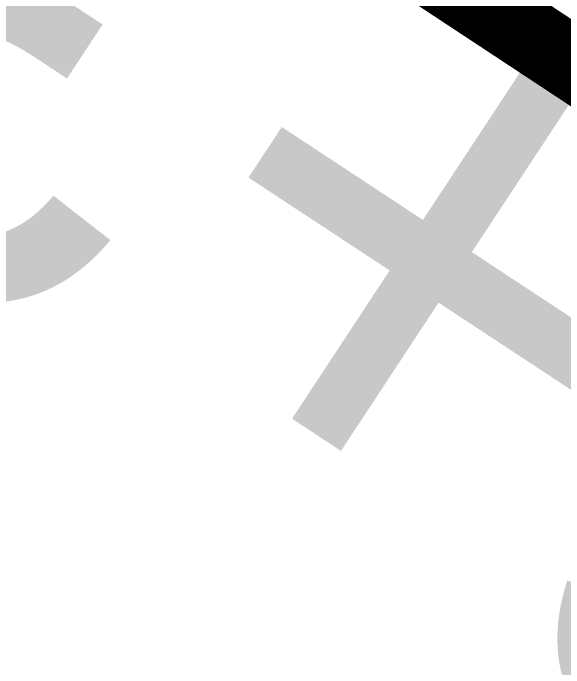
# Model space of a CAD drawing. Header units: metres. Extents: x 286430 to 323604, y 7400965 to 7466168.
# Drawn here: x 286772.126 to 286775.896, y 7465935.85 to 7465940.333 of the extents above; entities that cross this region are included whole.
import ezdxf
from ezdxf.enums import TextEntityAlignment as Align

# ---------------------------------------------------------------- set-up
doc = ezdxf.new("R2010")
doc.units = ezdxf.units.M
doc.header["$LTSCALE"] = 10
doc.linetypes.add('ACAD-2B-SEM FOTOS$0$DASHED2', pattern=[0.375, 0.25, -0.125])
doc.linetypes.add('DASHED2', pattern=[0.375, 0.25, -0.125])
doc.layers.get('0').update_dxf_attribs({"linetype": 'DASHED2'})
doc.layers.add('_LIMITE CONCESS', color=30, linetype='CONC_LINE')
doc.layers.add('ACAD-2B-SEM FOTOS$0$U-HZ-AMV', color=3, linetype='Continuous')
doc.layers.add('ACAD-2B-SEM FOTOS$0$U-HZ-EIXO CARGA', color=170, linetype='ACAD-2B-SEM FOTOS$0$CARGA_LINE', lineweight=30)
doc.layers.add('ACAD-Trecho total_TIC_02_ESTACAS_GERAL$0$U-HZ-ESTACAS', color=3, linetype='Continuous', lineweight=30)
doc.styles.add('ACAD-2B-SEM FOTOS$0$ARIAL', font='arial.ttf')
doc.styles.add('ACAD-2B-SEM FOTOS$0$Standard', font='arial.ttf')
doc.styles.add('ACAD-Trecho total_TIC_02_ESTACAS_GERAL$0$ARIAL', font='arial.ttf')
doc.styles.add('ACAD-Trecho total_TIC_02_ESTACAS_GERAL$0$Standard', font='arial.ttf')
doc.styles.get("Standard").update_dxf_attribs({"font": 'simplex.shx'})
doc.linetypes.add('ACAD-2B-SEM FOTOS$0$CARGA_LINE', pattern='A,3.5,-0.25,["CARGA",ACAD-2B-SEM FOTOS$0$Standard,S=0.175,R=0,X=-0.05,Y=-0.1],-0.95', length=4.7)
doc.linetypes.add('ACAD-Trecho total_TIC_02_ESTACAS_GERAL$0$TIC_LINE', pattern='A,3.5,-0.25,["TIC",ACAD-Trecho total_TIC_02_ESTACAS_GERAL$0$Standard,S=0.175,R=0,X=-0.05,Y=-0.1],-0.5', length=4.25)
doc.linetypes.add('CONC_LINE', pattern='A,3.5,-0.25,["CONC",Standard,S=0.175,R=0,X=-0.05,Y=-0.1],-0.75', length=4.5)

# ---------------------------------------------------------------- blocks, each defined once
blk = doc.blocks.new('ACAD-2B-SEM FOTOS')
at = {"layer": 'ACAD-2B-SEM FOTOS$0$U-HZ-EIXO CARGA', "color": 0, "linetype": 'ACAD-2B-SEM FOTOS$0$DASHED2', "lineweight": 30, "ltscale": 2, "const_width": 0.5, "flags": 128}
blk.add_lwpolyline([(286948.0866, 7465826.4567), (286568.282, 7466076.9579, 0.000306), (286549.1255, 7466089.5759, 0.000611), (286539.5423, 7466095.8629, 0.001223), (286523.5349, 7466106.2807, 0.001528), (286510.6913, 7466114.5393, 0.00214), (286495.2113, 7466124.3334, 0.002445), (286481.5966, 7466132.7735, 0.003057), (286466.2161, 7466142.0755, 0.003362), (286452.1352, 7466150.3466, 0.00304), (286440.3211, 7466157.0841)], format="xyb", dxfattribs=at)
at = {"layer": 'ACAD-2B-SEM FOTOS$0$U-HZ-AMV', "style": 'ACAD-2B-SEM FOTOS$0$ARIAL'}
for rotation, p in [(329.8274, (288810.4166, 7465082.9839)), (140.5803, (288880.0399, 7465033.4415))]:
    blk.add_attdef('1:18,5', text='', height=2, rotation=rotation, dxfattribs=at).set_placement(p, align=Align.MIDDLE_CENTER)
blk = doc.blocks.new('ACAD-Trecho total_TIC_02_ESTACAS_GERAL')
at = {"layer": 'ACAD-Trecho total_TIC_02_ESTACAS_GERAL$0$U-HZ-ESTACAS', "linetype": 'ACAD-Trecho total_TIC_02_ESTACAS_GERAL$0$TIC_LINE', "lineweight": 30, "insert": (286776.0779, 7465940.2964), "char_height": 4, "attachment_point": 8, "rotation": 146.6442, "style": 'ACAD-Trecho total_TIC_02_ESTACAS_GERAL$0$ARIAL'}
blk.add_mtext('{\\C3;106+300}', dxfattribs=at)

msp = doc.modelspace()

# ---------------------------------------------------------------- block references
at = {"linetype": 'ByBlock'}
msp.add_blockref('ACAD-Trecho total_TIC_02_ESTACAS_GERAL', (0, 0), dxfattribs=at)
at = {"layer": '_LIMITE CONCESS'}
msp.add_blockref('ACAD-2B-SEM FOTOS', (0, 0), dxfattribs=at)

doc.saveas('drawing.dxf')
